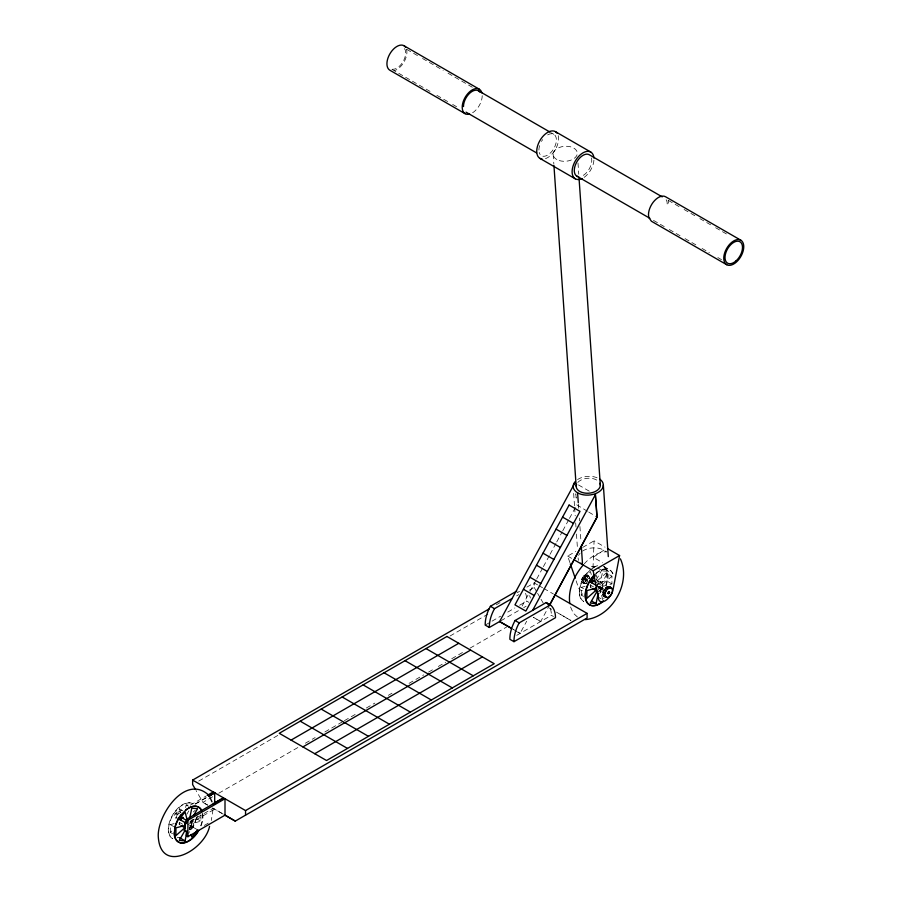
<?xml version="1.0" encoding="UTF-8"?>
<svg xmlns="http://www.w3.org/2000/svg" width="902" height="902" viewBox="0 0 902 902"><rect width="100%" height="100%" fill="white"/><g stroke="black" fill="none" stroke-linecap="round" stroke-linejoin="round"><path stroke-width="0.68" stroke-dasharray="4.51 3.38" d="M593.009 568.023L594.08 540.828L605.005 547.142M189.195 827.833L191.314 824.721L191.664 821.463L191.45 824.8L189.33 827.912M200.92 814.743L200.92 821.181L192.036 823.56L192.036 821.327L197.955 816.073M212.996 809.624L211.305 820.459M589.626 577.99C586.007 567.482 575.6 585.511 586.514 583.391M588.713 575.983C585.184 575.126 581.813 580.967 584.316 583.605M584.733 577.731L583.695 578.768L584.552 579.512M587.225 579.603C581.407 578.994 591.994 582.996 584.214 577.866M582.342 582.466C585.883 583.323 589.254 577.483 586.751 574.845M590.494 584.891L590.844 587.687M590.641 584.97L590.979 587.766M601.758 588.589L602.784 585.15L602.311 583.402M599.289 591.205L601.893 588.668L602.795 584.248L601.036 582.658L598.376 583.786L601.172 582.737M597.417 580.798L606.302 572.917L611.917 576.164L611.917 583.898L603.032 586.277L603.032 584.045L594.768 579.264M185.632 807.504L186.162 804.922L188.473 805.136M598.274 568.283L602.773 570.876L600.394 582.512L602.062 582.658L608.568 571.394L602.953 568.159L596.447 579.422L602.062 582.658M583.831 578.847L584.552 577.81M584.936 578.881L585.116 577.945M598.646 587.957C600.608 588.634 599.954 584.53 598.646 587.112M175.969 817.562L177.48 814.314L181.088 812.228L177.48 814.314L175.969 813.446L184.38 808.598M522.123 606.02L528.707 593.843M530.038 591.362L536.047 580.245M536.713 579.005L542.722 567.877M543.399 566.648L549.408 555.519M550.073 554.279L556.083 543.162M556.748 541.922L562.093 532.033M562.758 530.804L568.767 519.676M569.444 518.436L575.453 507.319M540.693 621.512L533.443 617.329L540.693 621.534L549.138 605.918M520.104 633.317L517.669 631.975L520.104 633.317L526.667 621.219M186.928 814.145L188.811 810.887M191.066 826.063L189.397 828.149L190.412 831.948M182.824 810.74L179.464 808.79L173.658 816.006L179.272 819.253M189.465 829.66L191.957 826.57M584.654 578.723L590.46 571.507L591.475 575.307M599.638 593.403L601.296 591.34M597.158 596.504L602.773 599.74L604.43 597.676M584.203 563.93C589.874 557.436 597.778 551.832 606.674 551.753M584.597 579.287L585.048 577.787M584.913 579.185L584.214 579.512M597.541 584.676L598.454 583.628L596.075 574.743M597.676 584.755L598.511 583.865M598.376 591.588L601.172 589.728M602.773 599.74L600.394 590.855L602.062 588.769L596.447 585.533M172.553 833.662L170.309 832.366L172.282 830.618M193.332 811.958L195.306 810.21M583.549 596.38L581.305 595.083L584.27 592.456M603.032 584.045L611.917 576.164M603.855 550.164L593.2 557.267L602.705 562.747M189.995 821.485L193.603 819.388L193.603 827.472L189.995 829.558M189.6 827.889L191.946 826.525L191.946 819.794M204.348 825.42L209.129 822.635M195.486 803.885L207.494 796.928M569.906 562.589L567.685 556.072L575.769 551.404M582.681 547.413L594.08 540.828M496.359 604.746L500.012 602.626M517.094 592.772L519.529 591.362M526.858 587.134L534.176 582.918L537.784 584.992M516.609 595.895L518.875 594.587M198.733 781.087L278.019 735.31M450.008 636.023L487.824 614.183M529.294 590.246L534.176 587.428L534.176 582.918M485.208 625.097L500.633 616.19M507.758 612.086L514.873 607.971M519.62 605.231L526.745 601.115L528.798 602.311M500.802 620.835L520.15 609.673M523.712 607.61L526.091 606.234M190.378 805.125L205.983 796.116M195.114 804.133L206.693 797.447L204.416 798.766M212.669 796.737L202.905 802.374L196.061 790.535M218.769 793.219L299.272 746.732M305.372 743.214L315.125 737.577M324.889 731.95L343.188 721.386M344.406 720.675L357.823 712.93M366.359 708.002L374.894 703.075M388.311 695.329L391.975 693.21M409.046 683.355L423.692 674.899M428.563 672.091L433.445 669.273M438.327 666.454L445.644 662.226M451.744 658.708L462.726 652.371M470.043 648.143L506.631 627.014M190.378 821.429L213.188 808.26L223.493 814.292M189.465 823.695L214.687 809.128M516.745 635.335L551.404 615.322L553.456 616.506M581.305 595.083L581.305 587.349L585.116 586.334M611.917 583.898L606.302 580.651L597.417 583.03L603.032 586.277M170.309 832.366L170.309 824.642L174.12 823.616M602.773 570.876L608.568 571.394M177.142 837.451L179.464 837.654M584.18 579.603L583.673 579.005M207.471 804.99L202.905 802.374L207.708 805.148M175.969 813.446L177.48 814.314L175.969 813.446L175.969 818.858M191.946 826.525L193.603 827.472M406.757 49.373L417.682 55.687M422.542 58.483L443.186 70.401M448.035 73.209L472.321 87.235M551.404 132.887L553.839 134.297M668.303 200.379L679.229 206.693M684.088 209.489L695.014 215.803M699.873 218.611L710.799 224.914M715.658 227.721L726.584 234.035M667.142 203.897L667.221 203.942A12.369 7.137 -60 0 0 666.048 199.567M391.953 69.398L432.024 92.534M436.884 95.341L447.809 101.644M452.669 104.452L457.528 107.259M653.499 220.404L664.436 226.706M669.284 229.514L680.221 235.828M685.08 238.635L696.006 244.938M702.072 248.445L709.367 252.65M717.857 257.555L721.51 259.663M578.498 484.949L590.517 491.883M603.878 566.546L609.775 569.951M567.685 556.072L572.533 558.879M596.763 580.313L596.222 579.817M585.353 574.721L587.315 575.848M587.552 575.995L589.513 577.122M584.552 575.059L586.514 576.198M583.741 575.645L585.702 576.784M587.552 577.855L589.513 578.983M587.225 579.163L584.597 577.652L585.184 577.866M599.469 586.232L605.794 589.885M599.097 586.458L603.156 588.803M585.048 578.633L587.146 579.851M599.92 587.225L602.029 588.442M582.342 577.381L588.713 581.057M583.695 578.768L587.924 581.204M598.578 587.36L601.735 589.175M584.406 579.434L586.514 580.64M599.289 588.014L602.446 589.84M583.695 579.208L587.924 581.643M598.578 587.8L602.254 589.919M581.846 578.419L585.996 580.696M601.927 589.885L598.759 588.07A1.161 0.665 -60 0 0 599.864 587.495A1.161 0.665 -60 0 0 599.864 586.165A1.161 0.665 -60 0 0 598.702 586.83M581.542 579.467L583.504 580.595M585.353 581.666L587.315 582.793M593.561 586.92L590.19 584.97L590.19 587.202M598.139 589.558L600.394 590.855M581.542 581.328L583.504 582.455M583.741 582.591L585.702 583.729M581.846 582.015L583.819 583.143M581.305 587.349L583.549 588.645M538.979 585.68L542.587 587.766M543.793 588.454L553.411 593.99M570.921 620.508L557.323 612.593M186.162 804.922L188.405 806.219M196.433 818.588L200.92 821.181M189.792 822.263L192.036 823.56M187.436 823.954L197.572 829.817M179.645 822.252L179.645 824.293L179.385 823.267M179.194 822.252L182.565 824.202M170.309 824.642L173.68 826.582M549.239 607.959L551.641 609.346M556.433 612.12L570.819 620.441M212.5 807.921L223.29 814.156M576.784 504.838L587.54 511.344M588.735 512.065L597.113 517.128M577.438 617.002L573.3 613.168L570.098 605.941M180.524 825.556L179.498 824.214M534.176 587.428L536.915 592.163M537.592 593.347L540.332 598.082M541.02 599.266L543.759 604.002M191.314 820.685L191.799 821.542M576.13 580.832L577.911 586.041A10.486 6.562 -64.5 0 0 584.045 590.393M179.464 808.79L180.479 812.601M179.07 823.447L179.194 824.496M578.002 163.059L578.768 174.266M578.374 504.049L578.667 508.254M579.343 518.075L579.535 520.882M579.93 526.486L581.001 541.922M553.163 154.298L553.851 164.108M573.649 493.394L574.518 506.022M574.619 507.42L575.194 515.843M575.69 522.856L575.972 527.061M576.468 534.074L577.438 548.1M606.302 572.917L606.302 580.651M604.723 567.121A20.16 11.636 -60 0 1 606.144 585.105M590.111 570.233A20.16 11.636 -60 0 0 583.729 601.454L583.447 601.296A20.16 11.636 -60 0 1 588.95 570.898M591.024 569.466A20.16 11.636 -60 0 1 596.278 566.366M595.737 573.48A20.16 11.636 -60 0 1 613.191 575.036M603.607 566.388A20.16 11.636 -60 0 1 605.873 584.947M593.527 567.392A20.16 11.636 -60 0 1 600.653 565.475M596.008 573.638A20.16 11.636 -60 0 1 613.461 575.194M196.027 818.621A20.16 11.636 -60 0 1 189.657 831.272M196.568 817.595A20.16 11.636 -60 0 1 187.379 834.226M202.736 813.728A20.16 11.636 -60 0 1 200.007 828.183M202.454 813.57A20.16 11.636 -60 0 1 199.737 828.025M525.528 593.313A26.733 15.435 -60 0 1 526.745 601.115M529.632 595.681A26.733 15.435 -60 0 1 530.365 598.026M595.85 566.388A15.108 9.37 -4 0 1 589.322 566.49M578.633 560.322A15.108 9.37 -4 0 1 578.114 557.921M578.622 555.474A15.108 9.37 -4 0 1 580.121 553.14M582.523 551.088A15.108 9.37 -4 0 1 606.268 552.001M577.562 479.56A15.108 9.37 -4 0 1 597.936 478.128M577.787 482.435A12.098 7.498 -4 0 1 598.691 481.521M550.423 608.827A30.194 17.431 -60 0 1 551.404 615.322M586.526 583.256A4.409 2.751 -64.5 0 1 583.12 580.989A4.409 2.751 -64.5 0 1 586.526 575.521A4.409 2.751 -64.5 0 1 589.322 578.746M558.214 135.65A15.458 8.93 -60 0 1 544.831 158.831M593.922 160.24A15.458 8.93 -60 0 1 583.03 178.055M591.475 157.94A12.369 7.137 -60 0 1 583.03 175.529M668.134 200.424A14.139 8.163 -60 0 1 668.472 203.221M406.577 49.418A14.139 8.163 -60 0 1 394.332 70.627M547.661 134.905A12.369 7.137 -60 0 1 556.365 139.1A12.369 7.137 -60 0 1 549.171 154.073A12.369 7.137 -60 0 1 539.204 152.494M538.911 150.059A12.369 7.137 -60 0 1 540.084 144.331M541.471 141.434A12.369 7.137 -60 0 1 542.643 139.63M404.502 48.561A12.369 7.137 -60 0 1 403.104 61.55A12.369 7.137 -60 0 1 392.55 69.251M482.209 95.68A14.139 8.163 -60 0 1 472.208 112.998M516.485 631.242L512.866 629.156L516.463 631.276M192.881 803.829L192.611 803.671A20.16 11.636 -60 0 0 172.451 815.307A20.16 11.636 -60 0 0 172.451 838.589L172.733 838.747A20.16 11.636 -60 0 1 172.733 815.476A20.16 11.636 -60 0 1 192.881 803.829M576.175 497.96L575.814 493.834L576.198 497.972M559.217 160.545A12.098 7.498 -4 0 0 577.314 153.25A12.098 7.498 -4 0 0 559.195 147.533A12.098 7.498 -4 0 0 559.217 160.545"/><path stroke-width="1.35" d="M185.26 824.18L184.809 827.732L175.924 835.613L175.924 827.878L184.809 825.499M184.933 826.548L185.395 824.259M596.808 585.736L595.805 590.449L586.92 598.33L586.92 590.596L595.805 588.217M595.929 589.265L596.944 585.815M611.421 587.946C606.967 586.627 602.198 595.388 606.821 597.541C611.635 597.259 615.389 588.375 609.357 586.751M609.233 591.746L608.207 592.321L608.23 593.493M608.128 593.121L609.053 591.768M609.233 593.223L608.534 593.55L609.436 591.983M607.429 548.54L619.573 555.542L613.112 589.367A10.486 5.502 -55.8 0 1 605.186 600.8A10.486 5.502 -55.8 0 1 598.398 597.868L593.166 570.786L573.751 559.578M185.124 830.246L179.272 840.382L185.079 840.901L187.188 830.562M189.657 818.509L191.776 808.169L197.572 808.688L193.671 815.442M597.552 592.062L596.774 591.825L590.269 603.088L596.075 603.607L598.184 593.268M609.38 592.997L609.572 592.501M209.557 826.356C204.653 850.315 160.263 875.29 158.245 836.199C157.557 814.483 185.801 773.386 208.926 795.372M549.825 604.701L596.944 517.139L595.388 494.702L597.113 517.128L549.803 604.69M574.89 482.863L499.595 621.534L489.324 627.465L485.208 625.097A27.229 15.729 -60 0 1 490.406 606.279L516.756 591.069M532.642 610.372L595.534 494.42M180.163 819.76L181.843 817.674L187.458 820.921L186.545 821.97M180.389 819.895L182.948 817.415M180.524 819.974L181.234 818.937M185.778 823.007L186.556 821.869M591.16 582.478L592.839 580.392L592.152 577.855M591.385 582.602L593.054 580.775L591.52 582.681M197.572 829.817L191.776 837.033L191.089 834.485M595.241 575.78L590.269 581.959L596.774 585.714M186.68 822.049L187.515 821.158M583.357 564.832C574.315 575.307 567.786 589.513 569.805 603.596M182.813 817.336L182.057 818.058M187.909 836.706L187.909 820.256L225.004 798.71L225.004 815.16L187.909 836.706L186.398 835.838L186.398 831.655L184.741 830.708L184.741 822.635L186.398 823.582L186.398 819.388L223.493 797.842L213.222 803.772M184.741 822.635L187.503 821.023M208.689 796.229L214.687 792.757L214.687 803.705M195.373 789.351L192.633 784.616L192.633 780.095L489.042 608.974M489.324 627.465A27.229 15.729 -60 0 1 494.51 608.658L512.088 598.5M291.075 740.102L458.768 643.284M593.166 570.786L619.573 555.542M207.178 795.429L213.188 791.967L214.687 792.757L208.982 796.128M208.982 796.049L214.687 792.757M515.065 620.52L546.206 602.536L550.321 604.904A30.194 17.431 -60 0 1 555.508 617.69L513.982 641.672L509.878 639.293A27.443 15.841 -60 0 1 515.065 620.52L519.169 622.887L550.321 604.904M302.903 746.912L470.585 650.094M314.719 753.711L482.412 656.904M192.633 780.095L245.547 810.571L587.089 613.383L587.089 617.983L235.275 821.091L225.004 815.16M608.67 593.629L608.083 593.415M605.67 596.245L603.957 596.098L602.964 594.689L605.039 595.884M585.308 619.618C611.736 617.272 631.58 582.895 620.396 558.845M597.541 591.667L596.808 591.453L597.676 591.746M186.398 819.388L187.909 820.256M555.384 131.624L590.765 152.043M403.995 45.743L479.278 89.208M740.835 240.214A14.139 8.163 -60 0 0 724.103 255.04A14.139 8.163 -60 0 0 736.348 262.11A14.139 8.163 -60 0 0 740.835 240.214L665.541 196.749A14.139 8.163 -60 0 0 654.649 200.526A14.139 8.163 -60 0 0 648.482 214.755L648.82 217.551L651.402 221.227L726.696 264.703M478.398 90.741L550.186 132.188M662.226 196.873L589.22 154.716A12.369 7.137 -60 0 0 576.085 163.285A12.369 7.137 -60 0 0 578.656 176.702M463.538 106.549L463.47 106.504A12.369 7.137 -60 0 1 469.953 92.996A12.369 7.137 -60 0 1 479.785 92.027M466.03 112.164L536.6 152.912M576.84 176.138L649.857 218.295M465.139 113.697L389.856 70.232A14.139 8.163 -60 0 1 390.837 52.339A14.139 8.163 -60 0 1 405.584 47.208M539.926 158.391L575.296 178.821M562.577 517.105L573.469 523.385M556.06 529.124L566.93 535.416M549.532 541.155L560.413 547.435M609.955 587.303L612.03 588.51M609.718 587.788L607.644 586.593L606.651 587.01L608.726 588.205M592.839 580.392L596.211 582.331M605.67 587.732L607.734 588.927M589.885 580.696L592.456 582.061M608.918 591.689L609.594 592.276M590.562 581.531L592.693 582.76M606.031 591.058L603.957 589.863L603.348 591.126L602.964 592.411L605.039 593.606M596.391 591.013L595.906 590.156L596.944 591.532M592.434 588.499L595.805 590.449M603.957 596.098L606.031 597.293M591.577 601.014L596.075 603.607M529.959 577.235L540.817 583.504M554.617 594.689L587.089 613.383M523.442 589.265L534.288 595.523M490.406 606.279L494.51 608.658M425.981 648.583L473.268 675.812M405.021 660.681L452.308 687.91M384.06 672.779L431.348 700.02M363.1 684.889L410.387 712.118M342.14 696.987L389.427 724.216M321.18 709.085L368.467 736.325M300.219 721.194L347.507 748.423M185.947 823.109L179.272 819.253L185.079 812.037L187.12 819.647M185.395 828.295L184.91 827.45L185.26 828.216M181.437 825.792L184.809 827.732M183.974 830.257L186.398 831.655M179.464 837.654L185.079 840.901M543.004 553.185L553.873 559.465M536.487 565.204L547.345 571.485M224.485 814.856L235.275 821.091M209.399 796.128L211.97 801.799M570.346 563.885L575.239 578.227M595.782 589.186L596.042 590.235M184.786 826.469L185.045 827.529M603.337 485.073L608.298 556.602M579.061 178.461L600.326 485.208M577.596 492.83L578.272 502.651M581.283 546.127L582.455 562.961M553.941 165.506L576.175 486.257M245.547 810.571L245.547 815.16M603.382 601.172A20.16 11.636 -60 0 1 586.052 600.056A20.16 11.636 -60 0 1 595.117 574.461M603.111 601.014A20.16 11.636 -60 0 1 585.657 590.934M585.928 589.75A20.16 11.636 -60 0 1 591.509 578.126M592.298 577.111A20.16 11.636 -60 0 1 593.967 575.194M198.778 830.505A20.16 11.636 -60 0 1 177.266 841.115A20.16 11.636 -60 0 1 181.933 814.111A20.16 11.636 -60 0 1 202.093 811.338M192.115 806.501A20.16 11.636 -60 0 1 201.822 811.169M198.496 830.347A20.16 11.636 -60 0 1 182.971 842.885A20.16 11.636 -60 0 1 174.176 832.76M174.661 828.216A20.16 11.636 -60 0 1 177.717 819.862M178.348 818.712A20.16 11.636 -60 0 1 181.302 814.393M185.643 809.996A20.16 11.636 -60 0 1 187.492 808.643M188.428 808.079A20.16 11.636 -60 0 1 190.897 806.895M513.982 641.672A27.443 15.841 -60 0 1 519.18 622.887M582.557 564.359A15.108 9.37 -4 0 1 580.854 563.175M599.796 479.199A15.108 9.37 -4 0 1 599.244 491.691A15.108 9.37 -4 0 1 579.253 493.642A15.108 9.37 -4 0 1 575.172 481.612M599.909 483.28A12.098 7.498 -4 0 1 588.262 493.236A12.098 7.498 -4 0 1 576.581 484.295M546.206 602.536A30.194 17.431 -60 0 1 548.393 604.768M605.67 596.109A5.401 2.83 -55.8 0 1 604.509 590.077A5.401 2.83 -55.8 0 1 610.744 588.273M582.083 178.551A15.458 8.93 -60 0 1 572.105 171.369A15.458 8.93 -60 0 1 582.715 153.002A15.458 8.93 -60 0 1 593.922 158.042M542.192 159.09A15.458 8.93 -60 0 1 539.926 140.543A15.458 8.93 -60 0 1 557.12 133.237M469.626 114.092A14.139 8.163 -60 0 1 465.139 97.371A14.139 8.163 -60 0 1 481.871 92.883M569.106 505.075L514.974 604.859L525.843 611.094L579.997 511.355L569.106 505.075M446.941 636.474L279.259 733.292L326.547 760.521L494.228 663.714L446.941 636.474M511.659 628.468L499.595 621.534L511.648 628.491M736.021 260.904A12.369 7.137 -60 0 0 739.944 241.747A12.369 7.137 -60 0 0 725.309 254.714A12.369 7.137 -60 0 0 736.021 260.904"/></g></svg>
